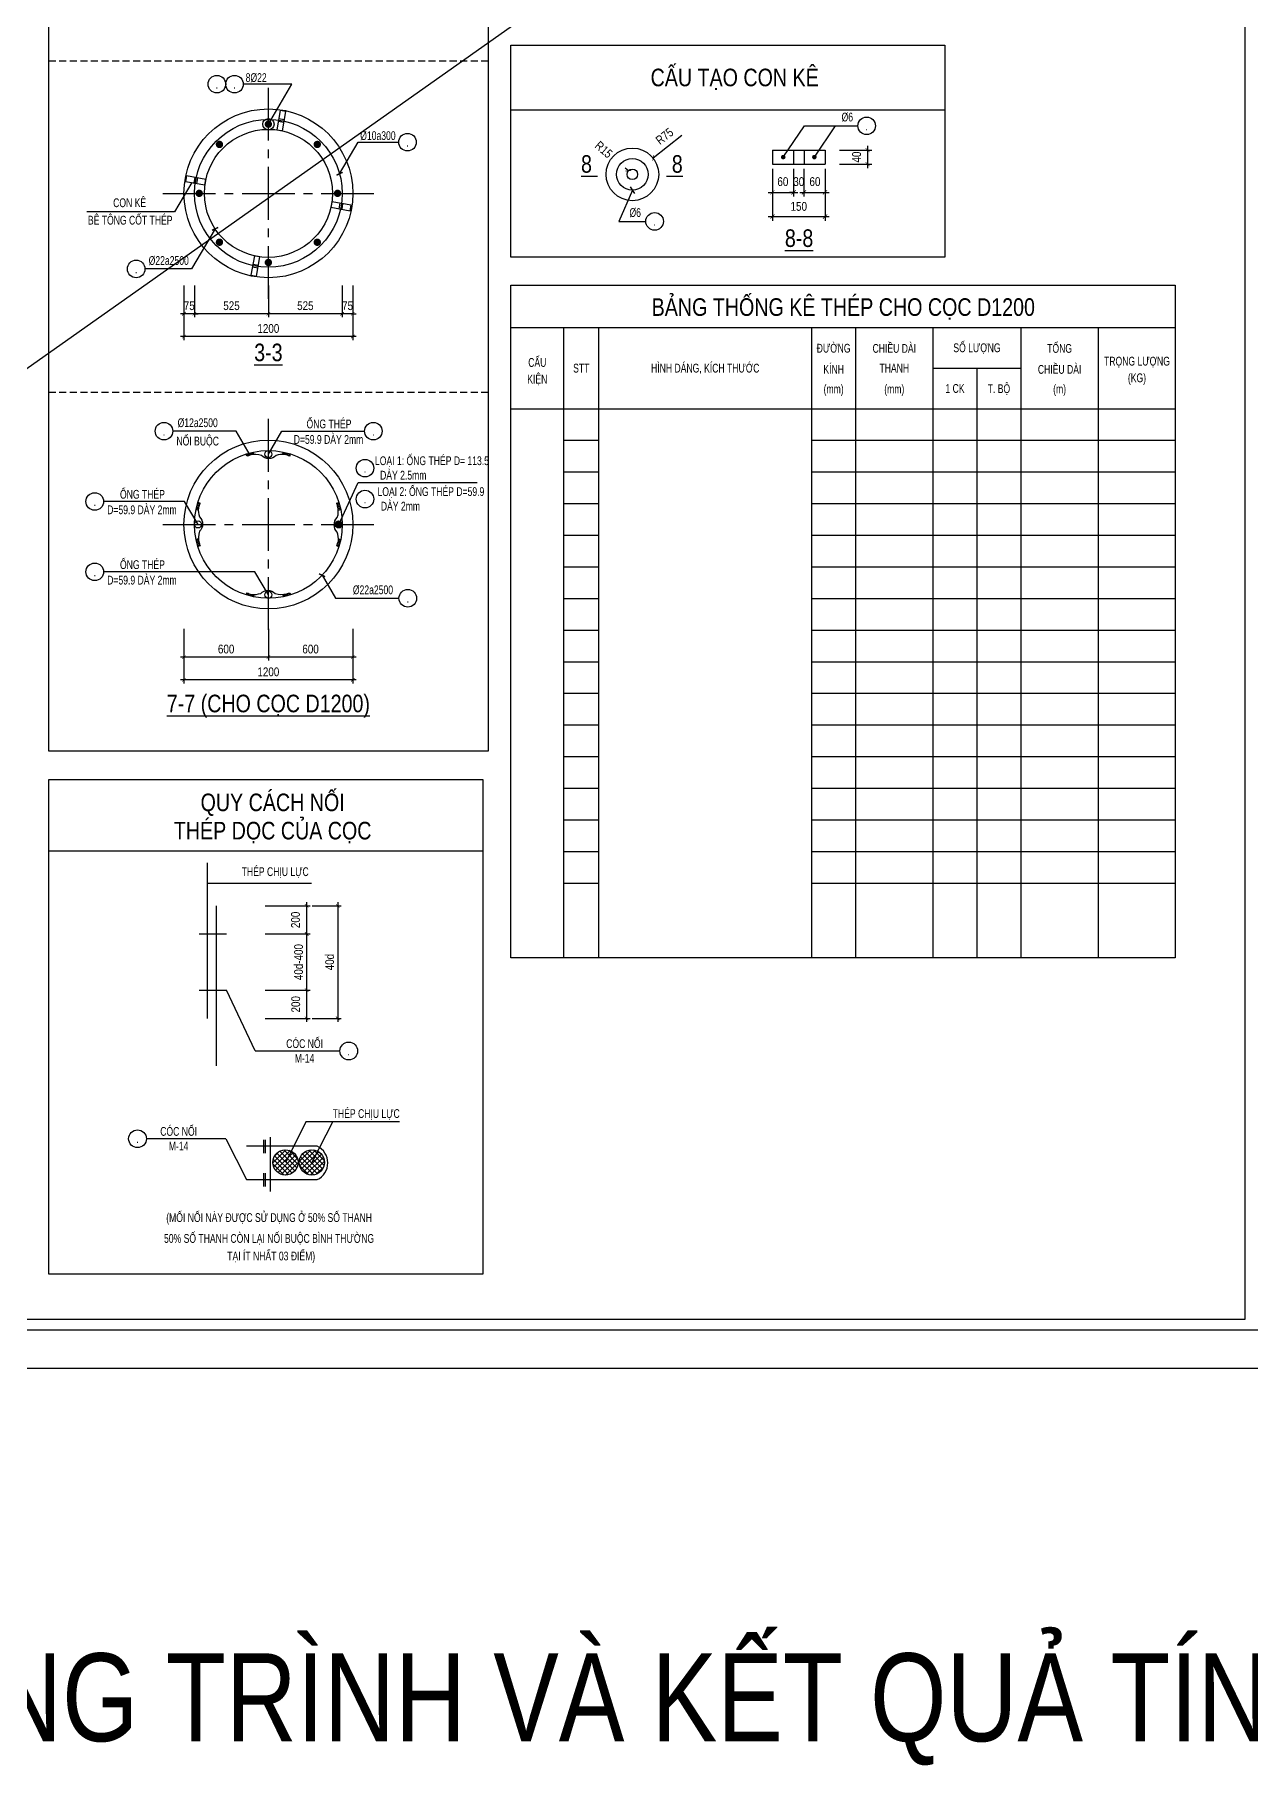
# Model space of a CAD drawing. Extents: x 171424 to 249266, y 74893 to 149166.
# Drawn here: x 226570 to 235211, y 100070 to 112374 of the extents above; entities that cross this region are included whole.
import ezdxf
from ezdxf.enums import TextEntityAlignment as Align

# ---------------------------------------------------------------- set-up
doc = ezdxf.new("R2010")
doc.units = 0
doc.header["$LTSCALE"] = 500
doc.header["$MEASUREMENT"] = 0
doc.header["$PDMODE"] = 3
doc.linetypes.add('CENTER2', pattern=[1.125, 0.75, -0.125, 0.125, -0.125])
doc.linetypes.add('HIDDEN', pattern=[0.375, 0.25, -0.125])
doc.layers.get('0').update_dxf_attribs({"linetype": 'CONTINUOUS'})
doc.layers.get('DEFPOINTS').update_dxf_attribs({"linetype": 'CONTINUOUS'})
for name, color, linetype in [('01.CDC.AXIS', 160, 'CENTER2'), ('02.CDC.DIM', 1, 'CONTINUOUS'), ('03.CDC.BORDER', 3, 'CONTINUOUS'), ('04.CDC.HIDDEN', 8, 'HIDDEN'), ('05.CDC.STEEL', 4, 'CONTINUOUS'), ('06.CDC.TEXT', 2, 'CONTINUOUS'), ('10.CDC.HATCH', 9, 'CONTINUOUS'), ('11.CDC.NOTE', 8, 'CONTINUOUS'), ('CDC-KHUNGTEN', 7, 'CONTINUOUS'), ('CDC.10.HATCH', 9, 'CONTINUOUS')]:
    doc.layers.add(name, color=color, linetype=linetype)
doc.layers.add('KCS_Plotter', color=11, linetype='CONTINUOUS', plot=False)
doc.styles.add('ARIAL', font='arial.ttf', dxfattribs={"width": 0.8})
doc.dimstyles.new('DIM25', dxfattribs={"dimscale": 25, "dimtxt": 2.5, "dimasz": 1, "dimexe": 1, "dimexo": 0, "dimgap": 1, "dimtad": 1, "dimdec": 0, "dimdsep": 46, "dimtxsty": 'ARIAL', "dimblk": 'ARCHTICK', "dimcen": 1, "dimdle": 1, "dimclrd": 1, "dimclre": 1, "dimclrt": 2, "dimadec": 0, "dimazin": 0, "dimtfac": 1, "dimtdec": 0, "dimtix": 1, "dimtmove": 2, "dimatfit": 3, "dimldrblk": 'ARCHTICK', "dimfxl": 1, "dimtolj": 1, "dimtzin": 0, "dimarcsym": 0})
doc.dimstyles.new('DIM25-10', dxfattribs={"dimtxt": 63, "dimasz": 30, "dimexe": 30, "dimexo": 0, "dimgap": 40, "dimtad": 1, "dimdec": 0, "dimlfac": 0.4, "dimzin": 0, "dimdsep": 46, "dimtxsty": 'ARIAL', "dimblk": 'ARCHTICK', "dimblk1": 'ARCHTICK', "dimblk2": 'D', "dimcen": 0, "dimdle": 30, "dimclrd": 1, "dimclre": 1, "dimclrt": 2, "dimadec": 0, "dimazin": 0, "dimtfac": 1, "dimtdec": 0, "dimtix": 1, "dimtofl": 0, "dimtmove": 2, "dimatfit": 3, "dimldrblk": 'ARCHTICK', "dimfxl": 1, "dimtolj": 1, "dimtzin": 0, "dimarcsym": 0})

# ---------------------------------------------------------------- blocks, each defined once
blk = doc.blocks.new('_ArchTick')
at = {"color": 0, "linetype": 'ByBlock', "const_width": 0.15}
blk.add_lwpolyline([(-0.5, -0.5), (0.5, 0.5)], dxfattribs=at)
blk = doc.blocks.new('*D193')
at = {"layer": '02.CDC.DIM', "color": 1, "lineweight": -2, "transparency": 16777216}
for p, q in [((227631, 110591), (227631, 110203)), ((228831, 110591), (228831, 110203)), ((228856, 110228), (227606, 110228))]:
    blk.add_line(p, q, dxfattribs=at)
at = {"layer": 'DEFPOINTS', "color": 0, "transparency": 16777216}
for p in [(227631, 110591), (228831, 110591), (227631, 110228)]:
    blk.add_point(p, dxfattribs=at)
at = {"layer": '02.CDC.DIM', "color": 1, "lineweight": -2, "transparency": 16777216, "xscale": 25, "yscale": 25, "zscale": 25, "rotation": 180}
blk.add_blockref('_ArchTick', (227631, 110228), dxfattribs=at)
at = {"layer": '02.CDC.DIM', "color": 1, "lineweight": -2, "transparency": 16777216, "xscale": 25, "yscale": 25, "zscale": 25}
blk.add_blockref('_ArchTick', (228831, 110228), dxfattribs=at)
at = {"layer": '02.CDC.DIM', "color": 2, "transparency": 16777216, "insert": (228231, 110285), "char_height": 62.5, "attachment_point": 5, "style": 'ARIAL'}
blk.add_mtext('\\A1;1200', dxfattribs=at)
blk = doc.blocks.new('*D194')
at = {"layer": '02.CDC.DIM', "color": 1, "lineweight": -2, "transparency": 16777216}
for p, q in [((228231, 110591), (228231, 110365)), ((228756, 110591), (228756, 110365)), ((228781, 110390), (228206, 110390))]:
    blk.add_line(p, q, dxfattribs=at)
at = {"layer": 'DEFPOINTS', "color": 0, "transparency": 16777216}
for p in [(228231, 110591), (228756, 110591), (228231, 110390)]:
    blk.add_point(p, dxfattribs=at)
at = {"layer": '02.CDC.DIM', "color": 1, "lineweight": -2, "transparency": 16777216, "xscale": 25, "yscale": 25, "zscale": 25, "rotation": 180}
blk.add_blockref('_ArchTick', (228231, 110390), dxfattribs=at)
at = {"layer": '02.CDC.DIM', "color": 1, "lineweight": -2, "transparency": 16777216, "xscale": 25, "yscale": 25, "zscale": 25}
blk.add_blockref('_ArchTick', (228756, 110390), dxfattribs=at)
at = {"layer": '02.CDC.DIM', "color": 2, "transparency": 16777216, "insert": (228494, 110447), "char_height": 62.5, "attachment_point": 5, "style": 'ARIAL'}
blk.add_mtext('\\A1;525', dxfattribs=at)
blk = doc.blocks.new('*D195')
at = {"layer": '02.CDC.DIM', "color": 1, "lineweight": -2, "transparency": 16777216}
for p, q in [((227631, 110591), (227631, 110365)), ((227706, 110591), (227706, 110365)), ((227631, 110390), (227606, 110390)), ((227706, 110390), (227631, 110390)), ((227706, 110390), (227731, 110390))]:
    blk.add_line(p, q, dxfattribs=at)
at = {"layer": 'DEFPOINTS', "color": 0, "transparency": 16777216}
for p in [(227631, 110591), (227706, 110591), (227631, 110390)]:
    blk.add_point(p, dxfattribs=at)
at = {"layer": '02.CDC.DIM', "color": 1, "lineweight": -2, "transparency": 16777216, "xscale": 25, "yscale": 25, "zscale": 25}
blk.add_blockref('_ArchTick', (227631, 110390), dxfattribs=at)
at = {"layer": '02.CDC.DIM', "color": 1, "lineweight": -2, "transparency": 16777216, "xscale": 25, "yscale": 25, "zscale": 25, "rotation": 180}
blk.add_blockref('_ArchTick', (227706, 110390), dxfattribs=at)
at = {"layer": '02.CDC.DIM', "color": 2, "transparency": 16777216, "insert": (227669, 110447), "char_height": 62.5, "attachment_point": 5, "style": 'ARIAL'}
blk.add_mtext('\\A1;75', dxfattribs=at)
blk = doc.blocks.new('*D196')
at = {"layer": '02.CDC.DIM', "color": 1, "lineweight": -2, "transparency": 16777216}
for p, q in [((227706, 110591), (227706, 110365)), ((228231, 110575), (228231, 110365)), ((228256, 110390), (227681, 110390))]:
    blk.add_line(p, q, dxfattribs=at)
at = {"layer": 'DEFPOINTS', "color": 0, "transparency": 16777216}
for p in [(227706, 110591), (228231, 110575), (227706, 110390)]:
    blk.add_point(p, dxfattribs=at)
at = {"layer": '02.CDC.DIM', "color": 1, "lineweight": -2, "transparency": 16777216, "xscale": 25, "yscale": 25, "zscale": 25, "rotation": 180}
blk.add_blockref('_ArchTick', (227706, 110390), dxfattribs=at)
at = {"layer": '02.CDC.DIM', "color": 1, "lineweight": -2, "transparency": 16777216, "xscale": 25, "yscale": 25, "zscale": 25}
blk.add_blockref('_ArchTick', (228231, 110390), dxfattribs=at)
at = {"layer": '02.CDC.DIM', "color": 2, "transparency": 16777216, "insert": (227969, 110447), "char_height": 62.5, "attachment_point": 5, "style": 'ARIAL'}
blk.add_mtext('\\A1;525', dxfattribs=at)
blk = doc.blocks.new('*D197')
at = {"layer": '02.CDC.DIM', "color": 1, "lineweight": -2, "transparency": 16777216}
for p, q in [((228756, 110591), (228756, 110365)), ((228831, 110591), (228831, 110365)), ((228756, 110390), (228731, 110390)), ((228831, 110390), (228756, 110390)), ((228831, 110390), (228856, 110390))]:
    blk.add_line(p, q, dxfattribs=at)
at = {"layer": 'DEFPOINTS', "color": 0, "transparency": 16777216}
for p in [(228756, 110591), (228831, 110591), (228756, 110390)]:
    blk.add_point(p, dxfattribs=at)
at = {"layer": '02.CDC.DIM', "color": 1, "lineweight": -2, "transparency": 16777216, "xscale": 25, "yscale": 25, "zscale": 25}
blk.add_blockref('_ArchTick', (228756, 110390), dxfattribs=at)
at = {"layer": '02.CDC.DIM', "color": 1, "lineweight": -2, "transparency": 16777216, "xscale": 25, "yscale": 25, "zscale": 25, "rotation": 180}
blk.add_blockref('_ArchTick', (228831, 110390), dxfattribs=at)
at = {"layer": '02.CDC.DIM', "color": 2, "transparency": 16777216, "insert": (228794, 110447), "char_height": 62.5, "attachment_point": 5, "style": 'ARIAL'}
blk.add_mtext('\\A1;75', dxfattribs=at)
blk = doc.blocks.new('*D198')
at = {"layer": '02.CDC.DIM', "color": 1, "lineweight": -2, "transparency": 16777216}
for p, q in [((227631, 108150), (227631, 107762)), ((228831, 108150), (228831, 107762)), ((228856, 107787), (227606, 107787))]:
    blk.add_line(p, q, dxfattribs=at)
at = {"layer": 'DEFPOINTS', "color": 0, "transparency": 16777216}
for p in [(227631, 108150), (228831, 108150), (227631, 107787)]:
    blk.add_point(p, dxfattribs=at)
at = {"layer": '02.CDC.DIM', "color": 1, "lineweight": -2, "transparency": 16777216, "xscale": 25, "yscale": 25, "zscale": 25, "rotation": 180}
blk.add_blockref('_ArchTick', (227631, 107787), dxfattribs=at)
at = {"layer": '02.CDC.DIM', "color": 1, "lineweight": -2, "transparency": 16777216, "xscale": 25, "yscale": 25, "zscale": 25}
blk.add_blockref('_ArchTick', (228831, 107787), dxfattribs=at)
at = {"layer": '02.CDC.DIM', "color": 2, "transparency": 16777216, "insert": (228231, 107844), "char_height": 62.5, "attachment_point": 5, "style": 'ARIAL'}
blk.add_mtext('\\A1;1200', dxfattribs=at)
blk = doc.blocks.new('*D199')
at = {"layer": '02.CDC.DIM', "color": 1, "lineweight": -2, "transparency": 16777216}
for p, q in [((228231, 108150), (228231, 107924)), ((228831, 108150), (228831, 107924)), ((228856, 107949), (228206, 107949))]:
    blk.add_line(p, q, dxfattribs=at)
at = {"layer": 'DEFPOINTS', "color": 0, "transparency": 16777216}
for p in [(228231, 108150), (228831, 108150), (228231, 107949)]:
    blk.add_point(p, dxfattribs=at)
at = {"layer": '02.CDC.DIM', "color": 1, "lineweight": -2, "transparency": 16777216, "xscale": 25, "yscale": 25, "zscale": 25, "rotation": 180}
blk.add_blockref('_ArchTick', (228231, 107949), dxfattribs=at)
at = {"layer": '02.CDC.DIM', "color": 1, "lineweight": -2, "transparency": 16777216, "xscale": 25, "yscale": 25, "zscale": 25}
blk.add_blockref('_ArchTick', (228831, 107949), dxfattribs=at)
at = {"layer": '02.CDC.DIM', "color": 2, "transparency": 16777216, "insert": (228531, 108006), "char_height": 62.5, "attachment_point": 5, "style": 'ARIAL'}
blk.add_mtext('\\A1;600', dxfattribs=at)
blk = doc.blocks.new('*D200')
at = {"layer": '02.CDC.DIM', "color": 1, "lineweight": -2, "transparency": 16777216}
for p, q in [((227631, 108150), (227631, 107924)), ((228231, 108134), (228231, 107924)), ((228256, 107949), (227606, 107949))]:
    blk.add_line(p, q, dxfattribs=at)
at = {"layer": 'DEFPOINTS', "color": 0, "transparency": 16777216}
for p in [(227631, 108150), (228231, 108134), (227631, 107949)]:
    blk.add_point(p, dxfattribs=at)
at = {"layer": '02.CDC.DIM', "color": 1, "lineweight": -2, "transparency": 16777216, "xscale": 25, "yscale": 25, "zscale": 25, "rotation": 180}
blk.add_blockref('_ArchTick', (227631, 107949), dxfattribs=at)
at = {"layer": '02.CDC.DIM', "color": 1, "lineweight": -2, "transparency": 16777216, "xscale": 25, "yscale": 25, "zscale": 25}
blk.add_blockref('_ArchTick', (228231, 107949), dxfattribs=at)
at = {"layer": '02.CDC.DIM', "color": 2, "transparency": 16777216, "insert": (227931, 108006), "char_height": 62.5, "attachment_point": 5, "style": 'ARIAL'}
blk.add_mtext('\\A1;600', dxfattribs=at)
blk = doc.blocks.new('*D725')
at = {"layer": '02.CDC.DIM', "color": 1, "lineweight": -2, "transparency": 16777216}
for p, q in [((228503, 106206), (228503, 105956)), ((228209, 106181), (228528, 106181)), ((228209, 105981), (228528, 105981))]:
    blk.add_line(p, q, dxfattribs=at)
at = {"layer": 'DEFPOINTS', "color": 0, "transparency": 16777216}
for p in [(228209, 106181), (228209, 105981), (228503, 105981)]:
    blk.add_point(p, dxfattribs=at)
at = {"layer": '02.CDC.DIM', "color": 1, "lineweight": -2, "transparency": 16777216, "xscale": 25, "yscale": 25, "zscale": 25}
for p, rotation in [((228503, 106181), 90), ((228503, 105981), 270)]:
    blk.add_blockref('_ArchTick', p, dxfattribs=dict(at, rotation=rotation))
at = {"layer": '02.CDC.DIM', "color": 2, "transparency": 16777216, "insert": (228424, 106081), "char_height": 62.5, "attachment_point": 5, "rotation": 90, "style": 'ARIAL'}
blk.add_mtext('\\A1;200', dxfattribs=at)
blk = doc.blocks.new('*D726')
at = {"layer": '02.CDC.DIM', "color": 1, "lineweight": -2, "transparency": 16777216}
for p, q in [((228209, 105581), (228528, 105581)), ((228503, 105606), (228503, 105356)), ((228209, 105381), (228528, 105381))]:
    blk.add_line(p, q, dxfattribs=at)
at = {"layer": 'DEFPOINTS', "color": 0, "transparency": 16777216}
for p in [(228209, 105581), (228209, 105381), (228503, 105381)]:
    blk.add_point(p, dxfattribs=at)
at = {"layer": '02.CDC.DIM', "color": 1, "lineweight": -2, "transparency": 16777216, "xscale": 25, "yscale": 25, "zscale": 25}
for p, rotation in [((228503, 105581), 90), ((228503, 105381), 270)]:
    blk.add_blockref('_ArchTick', p, dxfattribs=dict(at, rotation=rotation))
at = {"layer": '02.CDC.DIM', "color": 2, "transparency": 16777216, "insert": (228426, 105481), "char_height": 62.5, "attachment_point": 5, "rotation": 90, "style": 'ARIAL'}
blk.add_mtext('\\A1;200', dxfattribs=at)
blk = doc.blocks.new('*D727')
at = {"layer": '02.CDC.DIM', "color": 1, "lineweight": -2, "transparency": 16777216}
for p, q in [((228209, 105981), (228528, 105981)), ((228503, 106006), (228503, 105556)), ((228209, 105581), (228528, 105581))]:
    blk.add_line(p, q, dxfattribs=at)
at = {"layer": 'DEFPOINTS', "color": 0, "transparency": 16777216}
for p in [(228209, 105981), (228209, 105581), (228503, 105581)]:
    blk.add_point(p, dxfattribs=at)
at = {"layer": '02.CDC.DIM', "color": 1, "lineweight": -2, "transparency": 16777216, "xscale": 25, "yscale": 25, "zscale": 25}
for p, rotation in [((228503, 105981), 90), ((228503, 105581), 270)]:
    blk.add_blockref('_ArchTick', p, dxfattribs=dict(at, rotation=rotation))
at = {"layer": '02.CDC.DIM', "color": 2, "transparency": 16777216, "insert": (228446, 105781), "char_height": 62.5, "attachment_point": 5, "rotation": 90, "style": 'ARIAL'}
blk.add_mtext('\\A1;40d-400', dxfattribs=at)
blk = doc.blocks.new('*D728')
at = {"layer": '02.CDC.DIM', "color": 1, "lineweight": -2, "transparency": 16777216}
for p, q in [((228724, 106206), (228724, 105356)), ((228543, 106181), (228749, 106181)), ((228543, 105381), (228749, 105381))]:
    blk.add_line(p, q, dxfattribs=at)
at = {"layer": 'DEFPOINTS', "color": 0, "transparency": 16777216}
for p in [(228543, 106181), (228543, 105381), (228724, 105381)]:
    blk.add_point(p, dxfattribs=at)
at = {"layer": '02.CDC.DIM', "color": 1, "lineweight": -2, "transparency": 16777216, "xscale": 25, "yscale": 25, "zscale": 25}
for p, rotation in [((228724, 106181), 90), ((228724, 105381), 270)]:
    blk.add_blockref('_ArchTick', p, dxfattribs=dict(at, rotation=rotation))
at = {"layer": '02.CDC.DIM', "color": 2, "transparency": 16777216, "insert": (228667, 105781), "char_height": 62.5, "attachment_point": 5, "rotation": 90, "style": 'ARIAL'}
blk.add_mtext('\\A1;40d', dxfattribs=at)
blk = doc.blocks.new('*D729')
at = {"layer": '02.CDC.DIM', "color": 1, "lineweight": -2, "transparency": 16777216}
blk.add_line((231171, 111657), (230966, 111497), dxfattribs=at)
at = {"layer": 'DEFPOINTS', "color": 0, "transparency": 16777216}
for p in [(230966, 111497), (230818, 111381)]:
    blk.add_point(p, dxfattribs=at)
at = {"layer": '02.CDC.DIM', "color": 1, "lineweight": -2, "transparency": 16777216, "xscale": 30, "yscale": 30, "zscale": 30, "rotation": 218.0837474083493}
blk.add_blockref('_ArchTick', (230966, 111497), dxfattribs=at)
at = {"layer": '02.CDC.DIM', "color": 2, "transparency": 16777216, "insert": (231047, 111652), "char_height": 63, "attachment_point": 5, "rotation": 38.0837, "style": 'ARIAL'}
blk.add_mtext('\\A1;R75', dxfattribs=at)
blk = doc.blocks.new('D')
at = {"layer": '02.CDC.DIM'}
for p, q in [((-50, -50), (50, 50)), ((-86.75, 0), (86.75, 0))]:
    blk.add_line(p, q, dxfattribs=at)
blk = doc.blocks.new('*D730')
at = {"layer": '02.CDC.DIM', "color": 1, "lineweight": -2, "transparency": 16777216}
for p, q in [((231814, 111421), (231814, 111223)), ((231964, 111421), (231964, 111223)), ((231784, 111253), (231994, 111253))]:
    blk.add_line(p, q, dxfattribs=at)
at = {"layer": 'DEFPOINTS', "color": 0, "transparency": 16777216}
for p in [(231814, 111421), (231964, 111421), (231964, 111253)]:
    blk.add_point(p, dxfattribs=at)
at = {"layer": '02.CDC.DIM', "color": 1, "lineweight": -2, "transparency": 16777216, "xscale": 30, "yscale": 30, "zscale": 30, "rotation": 180}
blk.add_blockref('_ArchTick', (231814, 111253), dxfattribs=at)
at = {"layer": '02.CDC.DIM', "color": 1, "lineweight": -2, "transparency": 16777216, "xscale": 30, "yscale": 30, "zscale": 30}
blk.add_blockref('_ArchTick', (231964, 111253), dxfattribs=at)
at = {"layer": '02.CDC.DIM', "color": 2, "transparency": 16777216, "insert": (231888, 111329), "char_height": 63, "attachment_point": 5, "style": 'ARIAL'}
blk.add_mtext('\\A1;60', dxfattribs=at)
blk = doc.blocks.new('*D731')
at = {"layer": '02.CDC.DIM', "color": 1, "lineweight": -2, "transparency": 16777216}
for p, q in [((231964, 111421), (231964, 111223)), ((232038, 111421), (232038, 111223)), ((231964, 111253), (231934, 111253)), ((232038, 111253), (232068, 111253))]:
    blk.add_line(p, q, dxfattribs=at)
at = {"layer": 'DEFPOINTS', "color": 0, "transparency": 16777216}
for p in [(231964, 111421), (232038, 111421), (232038, 111253)]:
    blk.add_point(p, dxfattribs=at)
at = {"layer": '02.CDC.DIM', "color": 1, "lineweight": -2, "transparency": 16777216, "xscale": 30, "yscale": 30, "zscale": 30}
blk.add_blockref('_ArchTick', (231964, 111253), dxfattribs=at)
at = {"layer": '02.CDC.DIM', "color": 1, "lineweight": -2, "transparency": 16777216, "xscale": 30, "yscale": 30, "zscale": 30, "rotation": 180}
blk.add_blockref('_ArchTick', (232038, 111253), dxfattribs=at)
at = {"layer": '02.CDC.DIM', "color": 2, "transparency": 16777216, "insert": (232001, 111329), "char_height": 63, "attachment_point": 5, "style": 'ARIAL'}
blk.add_mtext('\\A1;30', dxfattribs=at)
blk = doc.blocks.new('*D732')
at = {"layer": '02.CDC.DIM', "color": 1, "lineweight": -2, "transparency": 16777216}
for p, q in [((232038, 111421), (232038, 111223)), ((232188, 111421), (232188, 111223)), ((232008, 111253), (232218, 111253))]:
    blk.add_line(p, q, dxfattribs=at)
at = {"layer": 'DEFPOINTS', "color": 0, "transparency": 16777216}
for p in [(232038, 111421), (232188, 111421), (232188, 111253)]:
    blk.add_point(p, dxfattribs=at)
at = {"layer": '02.CDC.DIM', "color": 1, "lineweight": -2, "transparency": 16777216, "xscale": 30, "yscale": 30, "zscale": 30, "rotation": 180}
blk.add_blockref('_ArchTick', (232038, 111253), dxfattribs=at)
at = {"layer": '02.CDC.DIM', "color": 1, "lineweight": -2, "transparency": 16777216, "xscale": 30, "yscale": 30, "zscale": 30}
blk.add_blockref('_ArchTick', (232188, 111253), dxfattribs=at)
at = {"layer": '02.CDC.DIM', "color": 2, "transparency": 16777216, "insert": (232116, 111329), "char_height": 63, "attachment_point": 5, "style": 'ARIAL'}
blk.add_mtext('\\A1;60', dxfattribs=at)
blk = doc.blocks.new('*D733')
at = {"layer": '02.CDC.DIM', "color": 1, "lineweight": -2, "transparency": 16777216}
for p, q in [((231814, 111421), (231814, 111051)), ((232188, 111421), (232188, 111051)), ((231784, 111081), (232218, 111081))]:
    blk.add_line(p, q, dxfattribs=at)
at = {"layer": 'DEFPOINTS', "color": 0, "transparency": 16777216}
for p in [(231814, 111421), (232188, 111421), (232188, 111081)]:
    blk.add_point(p, dxfattribs=at)
at = {"layer": '02.CDC.DIM', "color": 1, "lineweight": -2, "transparency": 16777216, "xscale": 30, "yscale": 30, "zscale": 30, "rotation": 180}
blk.add_blockref('_ArchTick', (231814, 111081), dxfattribs=at)
at = {"layer": '02.CDC.DIM', "color": 1, "lineweight": -2, "transparency": 16777216, "xscale": 30, "yscale": 30, "zscale": 30}
blk.add_blockref('_ArchTick', (232188, 111081), dxfattribs=at)
at = {"layer": '02.CDC.DIM', "color": 2, "transparency": 16777216, "insert": (232001, 111153), "char_height": 63, "attachment_point": 5, "style": 'ARIAL'}
blk.add_mtext('\\A1;150', dxfattribs=at)
blk = doc.blocks.new('*D734')
at = {"layer": '02.CDC.DIM', "color": 1, "lineweight": -2, "transparency": 16777216}
for p, q in [((232290, 111554), (232520, 111554)), ((232490, 111584), (232490, 111424)), ((232290, 111454), (232520, 111454))]:
    blk.add_line(p, q, dxfattribs=at)
at = {"layer": 'DEFPOINTS', "color": 0, "transparency": 16777216}
for p in [(232290, 111554), (232290, 111454), (232490, 111454)]:
    blk.add_point(p, dxfattribs=at)
at = {"layer": '02.CDC.DIM', "color": 1, "lineweight": -2, "transparency": 16777216, "xscale": 30, "yscale": 30, "zscale": 30}
for p, rotation in [((232490, 111554), 90), ((232490, 111454), 270)]:
    blk.add_blockref('_ArchTick', p, dxfattribs=dict(at, rotation=rotation))
at = {"layer": '02.CDC.DIM', "color": 2, "transparency": 16777216, "insert": (232412, 111504), "char_height": 63, "attachment_point": 5, "rotation": 90, "style": 'ARIAL'}
blk.add_mtext('\\A1;40', dxfattribs=at)
blk = doc.blocks.new('*D735')
at = {"layer": '02.CDC.DIM', "color": 1, "lineweight": -2, "transparency": 16777216}
blk.add_line((230790, 111406), (230767, 111425), dxfattribs=at)
at = {"layer": 'DEFPOINTS', "color": 0, "transparency": 16777216}
for p in [(230790, 111406), (230818, 111381)]:
    blk.add_point(p, dxfattribs=at)
at = {"layer": '02.CDC.DIM', "color": 1, "lineweight": -2, "transparency": 16777216, "xscale": 30, "yscale": 30, "zscale": 30, "rotation": 319.1011653613459}
blk.add_blockref('_ArchTick', (230790, 111406), dxfattribs=at)
at = {"layer": '02.CDC.DIM', "color": 2, "transparency": 16777216, "insert": (230615, 111557), "char_height": 63, "attachment_point": 5, "rotation": 319.1012, "style": 'ARIAL'}
blk.add_mtext('\\A1;R15', dxfattribs=at)
blk = doc.blocks.new('KHUNG A1')
at = {"layer": 'CDC-KHUNGTEN'}
blk.add_lwpolyline([(10366.22, 712.17), (10366.22, 1278.17), (9655.22, 1278.17), (9655.22, 712.17)], close=True, dxfattribs=at)
at = {"layer": 'CDC.10.HATCH', "color": 8}
blk.add_lwpolyline([(9652.22, 709.17), (10447.22, 709.17), (10447.22, 1281.17), (9652.22, 1281.17)], close=True, dxfattribs=at)
at = {"layer": 'DEFPOINTS', "color": 1}
blk.add_lwpolyline([(9617.22, 698.17), (9617.22, 1292.17), (10458.22, 1292.17), (10458.22, 698.17), (9617.22, 698.17)], close=True, dxfattribs=at)

msp = doc.modelspace()

# ---------------------------------------------------------------- hatches: boundary and pattern name
at = {"layer": '10.CDC.HATCH'}
h = msp.add_hatch(dxfattribs=at)
h.set_pattern_fill('ANSI31', color=256, scale=20, style=0)
h.set_pattern_definition([(45, (110629.0656, -9243.7127), (-1.767766953, 1.767766953), [])])
h.paths.add_polyline_path([(228743.85, 108913.62, 0.57949687), (228706.22, 108892.05), (228731.22, 108892.05)])
h.paths.add_polyline_path([(228756.22, 108892.05), (228756.22, 108892.05), (228706.22, 108892.05, 0.99999776)])
h.paths.add_polyline_path([(228743.85, 108913.62), (228731.22, 108892.05), (228756.22, 108892.05, 0.26622599)])
h = msp.add_hatch(dxfattribs=at)
h.set_pattern_fill('ANSI37', color=256, scale=200, style=0)
h.set_pattern_definition([(45, (207081.464, 89076.28), (-17.67767, 17.67767), []), (135, (207081.464, 89076.28), (-17.67767, -17.67767), [])])
h.paths.add_polyline_path([(228629.93, 104357.01, 1), (228450.27, 104357.01, 1)])
h.paths.add_polyline_path([(228442.12, 104357.01, 1), (228262.46, 104357.01, 1)])

# ---------------------------------------------------------------- linework, layer by layer
at = {"layer": '01.CDC.AXIS'}
for p, q in [((228231.22, 110496.05), (228231.22, 111996.05)), ((227481.22, 111246.05), (228981.22, 111246.05)), ((228231.22, 108142.05), (228231.22, 109642.05)), ((227481.22, 108892.05), (228981.22, 108892.05))]:
    msp.add_line(p, q, dxfattribs=at)
at = {"layer": '03.CDC.BORDER'}
for p, q in [((229792.7, 117355.41), (229792.7, 107279.41)), ((228341.03, 111749.69), (228301.63, 111756.64)), ((228344.5, 111769.39), (228305.11, 111776.33)), ((229955.04, 111839.7), (233040.34, 111839.7)), ((231813.81, 111553.54), (232188.18, 111553.54)), ((231813.81, 111553.54), (231813.81, 111453.54)), ((231963.54, 111553.54), (231963.54, 111453.54)), ((232038.45, 111553.54), (232038.45, 111453.54)), ((232188.18, 111553.54), (232188.18, 111453.54)), ((227707.88, 111359.33), (227700.93, 111319.94)), ((227727.57, 111355.86), (227720.63, 111316.47)), ((231813.81, 111453.54), (232188.18, 111453.54)), ((228734.86, 111136.24), (228741.8, 111175.63)), ((228754.55, 111132.76), (228761.5, 111172.16)), ((228121.4, 110742.41), (228160.8, 110735.46)), ((228117.93, 110722.71), (228157.32, 110715.76)), ((226669.73, 106571.75), (229755.04, 106571.75))]:
    msp.add_line(p, q, dxfattribs=at)
msp.add_lwpolyline([(229792.7, 107279.41), (226669.73, 107279.41), (226669.73, 117355.41), (229792.7, 117355.41)], dxfattribs=at)
for points in [[(229955.04, 112299.7), (233040.34, 112299.7), (233040.34, 110792.68), (229955.04, 110792.68)], [(228291.22, 111697.55), (228330.61, 111690.6), (228354.92, 111828.48), (228315.53, 111835.42)], [(227779.71, 111306.05), (227786.66, 111345.44), (227648.79, 111369.75), (227641.84, 111330.36)], [(228682.72, 111186.05), (228675.77, 111146.66), (228813.64, 111122.35), (228820.59, 111161.74)], [(228171.22, 110794.55), (228131.82, 110801.49), (228107.51, 110663.62), (228146.9, 110656.67)], [(229955.04, 110592.68), (234677.1, 110592.68), (234677.1, 105810.93), (229955.04, 105810.93)], [(226669.73, 107079.41), (229755.04, 107079.41), (229755.04, 103562.61), (226669.73, 103562.61)]]:
    msp.add_lwpolyline(points, close=True, dxfattribs=at)
for centre, radius in [((228231.22, 111246.05), 600), ((230818.26, 111381.13), 187.18), ((230818.26, 111381.13), 37.45), ((228231.22, 108892.05), 600)]:
    msp.add_circle(centre, radius, dxfattribs=at)
at = {"layer": '04.CDC.HIDDEN', "ltscale": 0.4}
for p, q in [((226669.73, 112187.41), (229792.7, 112187.41)), ((226669.73, 109833.41), (229792.7, 109833.41))]:
    msp.add_line(p, q, dxfattribs=at)
at = {"layer": '05.CDC.STEEL'}
for p, q in [((227796.08, 106485.89), (227796.08, 105381.08)), ((227860.81, 106181.08), (227860.81, 105044.59)), ((227739.66, 105981.08), (227932.74, 105981.08)), ((227739.66, 105581.08), (227932.74, 105581.08)), ((228195.46, 104517.36), (228195.46, 104422.39)), ((228209.14, 104517.36), (228209.14, 104422.39)), ((228244.79, 104536.35), (228244.79, 104150.18)), ((228195.46, 104279.65), (228195.46, 104184.68)), ((228209.14, 104279.65), (228209.14, 104184.68))]:
    msp.add_line(p, q, dxfattribs=at)
for points, const_width in [([(228244.34, 111737.64, 1), (228218.09, 111737.64, 1)], 26.25), ([(227892.89, 111602.94, 1), (227874.33, 111584.38, 1)], 26.25), ([(228588.11, 111584.38, 1), (228569.54, 111602.94, 1)], 26.25), ([(231883.84, 111499.67, 1), (231897.7, 111507.67, 1)], 16), ([(232104.81, 111499.67, 1), (232118.67, 111507.67, 1)], 16), ([(227739.62, 111259.17, 1), (227739.62, 111232.92, 1)], 26.25), ([(228722.81, 111232.92, 1), (228722.81, 111259.17, 1)], 26.25), ([(227874.33, 110907.72, 1), (227892.89, 110889.16, 1)], 26.25), ([(228569.54, 110889.16, 1), (228588.11, 110907.72, 1)], 26.25), ([(228218.09, 110754.45, 1), (228244.34, 110754.45, 1)], 26.25)]:
    msp.add_lwpolyline(points, format="xyb", close=True, dxfattribs=dict(at, const_width=const_width))
for points in [[(228383.31, 109377.65, 0.03173164), (228349.69, 109389.27, 0.11520338), (228285.71, 109381.68, -0.4276818), (228182.77, 109381.68, 0.14851926), (228100.06, 109384.42, -0.00507957), (228078.17, 109377.65, 0.02061789)], [(227745.61, 109044.14, 0.03173164), (227733.99, 109010.52, 0.11520338), (227741.59, 108946.54, -0.4276818), (227741.59, 108843.6, 0.14851926), (227738.84, 108760.89, -0.00507957), (227745.61, 108739.01, 0.02061789)], [(228716.82, 108739.96, 0.03173164), (228728.44, 108773.57, 0.11520338), (228720.85, 108837.56, -0.4276818), (228720.85, 108940.5, 0.14851926), (228723.59, 109023.21, -0.00507957), (228716.82, 109045.09, 0.02061789)], [(228079.12, 108406.45, 0.03173164), (228112.74, 108394.83, 0.11520338), (228176.72, 108402.42, -0.4276818), (228279.66, 108402.42, 0.14851926), (228362.37, 108399.67, -0.00507957), (228384.26, 108406.45, 0.02061789)], [(228076.33, 104234.26), (228578.7, 104234.26, 0.63249647), (228578.7, 104471.97), (228076.33, 104471.97)]]:
    msp.add_lwpolyline(points, format="xyb", dxfattribs=at)
for centre, radius in [((228231.22, 111246.05), 525), ((228231.22, 111246.05), 455), ((230818.26, 111381.13), 112.15), ((228231.22, 108892.05), 525), ((228231.22, 109392.05), 25), ((227731.22, 108892.05), 25), ((228731.22, 108892.05), 25), ((228231.22, 108392.05), 25), ((228352.29, 104357.01), 89.83), ((228540.1, 104357.01), 89.83)]:
    msp.add_circle(centre, radius, dxfattribs=at)
at = {"layer": '10.CDC.HATCH'}
for p, q in [((230330.04, 109491.59), (230580.04, 109491.59)), ((230330.04, 109491.59), (230580.04, 109491.59)), ((230330.04, 109491.59), (230580.04, 109491.59)), ((230330.04, 109491.59), (230580.04, 109491.59)), ((232092.54, 109491.59), (234677.1, 109491.59)), ((232092.54, 109491.59), (234677.1, 109491.59)), ((230330.04, 109266.59), (230580.04, 109266.59)), ((232092.54, 109266.59), (234677.1, 109266.59)), ((230330.04, 109041.59), (230580.04, 109041.59)), ((232092.54, 109041.59), (234677.1, 109041.59)), ((230330.04, 108816.59), (230580.04, 108816.59)), ((232092.54, 108816.59), (234677.1, 108816.59)), ((230330.04, 108591.59), (230580.04, 108591.59)), ((232092.54, 108591.59), (234677.1, 108591.59)), ((230330.04, 108366.59), (230580.04, 108366.59)), ((232092.54, 108366.59), (234677.1, 108366.59)), ((230330.04, 108141.59), (230580.04, 108141.59)), ((232092.54, 108141.59), (234677.1, 108141.59)), ((230330.04, 107916.59), (230580.04, 107916.59)), ((230330.04, 107916.59), (230580.04, 107916.59)), ((232092.54, 107916.59), (234677.1, 107916.59)), ((232092.54, 107916.59), (234677.1, 107916.59)), ((230330.04, 107691.59), (230580.04, 107691.59)), ((232092.54, 107691.59), (234677.1, 107691.59)), ((230330.04, 107466.59), (230580.04, 107466.59)), ((230330.04, 107466.59), (230580.04, 107466.59)), ((232092.54, 107466.59), (234677.1, 107466.59)), ((232092.54, 107466.59), (234677.1, 107466.59)), ((230330.04, 107241.59), (230580.04, 107241.59)), ((232092.54, 107241.59), (234677.1, 107241.59)), ((230330.04, 107016.59), (230580.04, 107016.59)), ((232092.54, 107016.59), (234677.1, 107016.59)), ((230330.04, 106791.59), (230580.04, 106791.59)), ((232092.54, 106791.59), (234677.1, 106791.59)), ((230330.04, 106566.59), (230580.04, 106566.59)), ((232092.54, 106566.59), (234677.1, 106566.59)), ((230330.04, 106341.59), (230580.04, 106341.59)), ((230330.04, 106341.59), (230580.04, 106341.59)), ((230330.04, 106341.59), (230580.04, 106341.59)), ((232092.54, 106341.59), (234677.1, 106341.59)), ((232092.54, 106341.59), (234677.1, 106341.59)), ((232092.54, 106341.59), (234677.1, 106341.59)), ((232092.54, 106341.59), (234677.1, 106341.59))]:
    msp.add_line(p, q, dxfattribs=at)
at = {"layer": '11.CDC.NOTE'}
for p, q in [((232111.74, 111503.67), (232262.07, 111725.9)), ((230802.22, 111292.75), (230834.29, 111245.22)), ((229955.04, 110292.68), (234677.1, 110292.68)), ((230330.04, 105810.93), (230330.04, 110292.68)), ((230580.04, 105810.93), (230580.04, 110292.68)), ((232092.54, 110292.68), (232092.54, 105810.93)), ((232405.04, 110292.68), (232405.04, 105810.93)), ((232955.04, 110292.68), (232955.04, 105810.93)), ((233580.04, 110292.68), (233580.04, 105810.93)), ((234130.04, 110292.68), (234130.04, 105810.93)), ((232955.04, 110003.59), (233580.04, 110003.59)), ((233267.54, 110003.59), (233267.54, 105810.93)), ((229955.04, 109714.5), (234677.1, 109714.5)), ((228079.12, 109377.65), (228074.3, 109393.05)), ((228086.84, 109380.75), (228082.47, 109395.54)), ((228095.75, 109383.99), (228091.83, 109398.21)), ((228104.62, 109386.9), (228101.09, 109400.67)), ((228112.74, 109389.27), (228109.53, 109402.75)), ((228121.05, 109389.95), (228117.79, 109404.65)), ((228128.47, 109390.15), (228125.16, 109406.22)), ((228333.96, 109390.15), (228337.27, 109406.22)), ((228341.38, 109389.95), (228344.64, 109404.65)), ((228349.69, 109389.27), (228352.9, 109402.75)), ((228357.81, 109386.9), (228361.34, 109400.67)), ((228366.68, 109383.99), (228370.6, 109398.21)), ((228375.59, 109380.75), (228379.96, 109395.54)), ((228383.31, 109377.65), (228388.13, 109393.05)), ((227736.37, 109018.65), (227722.6, 109022.17)), ((227739.27, 109027.52), (227725.06, 109031.43)), ((227742.52, 109036.42), (227727.73, 109040.79)), ((227745.61, 109044.14), (227730.21, 109048.96)), ((228716.82, 109044.14), (228732.22, 109048.96)), ((228719.91, 109036.42), (228734.7, 109040.79)), ((228723.16, 109027.52), (228737.37, 109031.43)), ((228726.06, 109018.65), (228739.83, 109022.17)), ((227733.12, 108994.79), (227717.04, 108998.11)), ((227733.31, 109002.22), (227718.61, 109005.47)), ((227733.99, 109010.52), (227720.51, 109013.74)), ((228728.44, 109010.52), (228741.92, 109013.74)), ((228729.12, 109002.22), (228743.82, 109005.47)), ((228729.31, 108994.79), (228745.39, 108998.11)), ((227733.12, 108789.31), (227717.04, 108785.99)), ((227733.31, 108781.88), (227718.61, 108778.63)), ((227733.99, 108773.57), (227720.51, 108770.36)), ((228728.44, 108773.57), (228741.92, 108770.36)), ((228729.12, 108781.88), (228743.82, 108778.63)), ((228729.31, 108789.31), (228745.39, 108785.99)), ((227736.37, 108765.45), (227722.6, 108761.93)), ((227739.27, 108756.58), (227725.06, 108752.67)), ((227742.52, 108747.68), (227727.73, 108743.31)), ((227745.61, 108739.96), (227730.21, 108735.14)), ((228716.82, 108739.96), (228732.22, 108735.14)), ((228719.91, 108747.68), (228734.7, 108743.31)), ((228723.16, 108756.58), (228737.37, 108752.67)), ((228726.06, 108765.45), (228739.83, 108761.93)), ((228079.12, 108406.45), (228074.3, 108391.05)), ((228086.84, 108403.35), (228082.47, 108388.56)), ((228095.75, 108400.1), (228091.83, 108385.89)), ((228366.68, 108400.1), (228370.6, 108385.89)), ((228375.59, 108403.35), (228379.96, 108388.56)), ((228383.31, 108406.45), (228388.13, 108391.05)), ((228104.62, 108397.2), (228101.09, 108383.43)), ((228112.74, 108394.83), (228109.53, 108381.35)), ((228121.05, 108394.14), (228117.79, 108379.45)), ((228128.47, 108393.95), (228125.16, 108377.87)), ((228333.96, 108393.95), (228337.27, 108377.87)), ((228341.38, 108394.14), (228344.64, 108379.45)), ((228349.69, 108394.83), (228352.9, 108381.35)), ((228357.81, 108397.2), (228361.34, 108383.43)), ((227796.08, 106342.47), (228537.14, 106342.47)), ((228138.26, 105148.92), (227932.74, 105581.08)), ((228138.26, 105148.92), (228739.69, 105148.92)), ((228500.67, 104647.87), (228352.29, 104357.01)), ((228500.67, 104647.87), (229162.29, 104647.87)), ((228688.48, 104647.87), (228540.1, 104357.01)), ((227927.94, 104525.11), (227364.16, 104525.11)), ((227927.94, 104525.11), (228076.33, 104234.26))]:
    msp.add_line(p, q, dxfattribs=at)
for points in [[(228231.22, 111737.64), (228397.92, 112022.14), (228052.78, 112022.14)], [(231890.77, 111503.67), (232041.1, 111725.9), (232421.3, 111725.9)], [(228737.42, 111385.28), (228868.94, 111609.74), (229157.43, 111609.74)], [(227686.83, 111322.43), (227564.53, 111113.71), (226941.38, 111113.71)], [(230818.26, 111268.99), (230722.8, 111046.61), (230913.87, 111046.61)], [(227852.66, 110993.61), (227685.67, 110708.61), (227353.71, 110708.61)], [(228102.17, 109384.97), (228002.27, 109555.46), (227551.51, 109555.46)], [(228231.22, 109392.05), (228326.97, 109555.46), (228914.96, 109555.46)], [(228731.22, 108892.05), (228870.18, 109189.95), (229715.52, 109189.95)], [(227731.22, 108892.05), (227635.46, 109055.46), (227059.71, 109055.46)], [(228231.22, 108392.05), (228135.46, 108555.46), (227059.71, 108555.46)], [(228612.77, 108531.44), (228708.83, 108367.5), (229159.59, 108367.5)]]:
    msp.add_lwpolyline(points, dxfattribs=at)
at = {"layer": '11.CDC.NOTE', "const_width": 10}
for points in [[(228715.42, 111375.02), (228759.41, 111395.53)], [(227830.67, 110983.35), (227874.66, 111003.87)], [(228590.77, 108541.69), (228634.77, 108521.18)]]:
    msp.add_lwpolyline(points, dxfattribs=at)
at = {"layer": '11.CDC.NOTE'}
for centre, radius in [((227865.28, 112022.14), 62.5), ((227990.28, 112022.14), 62.5), ((228231.22, 111737.64), 40), ((232483.8, 111725.9), 62.5), ((229219.93, 111609.74), 62.5), ((230976.37, 111046.61), 62.5), ((227291.21, 110708.61), 62.5), ((227489.01, 109555.46), 62.5), ((228977.46, 109555.46), 62.5), ((228917.68, 109292.04), 62.5), ((226997.21, 109055.46), 62.5), ((228917.68, 109072.41), 62.5), ((226997.21, 108555.46), 62.5), ((229222.09, 108367.5), 62.5), ((228802.69, 105148.92), 63), ((227301.16, 104525.11), 63)]:
    msp.add_circle(centre, radius, dxfattribs=at)
at = {"layer": 'KCS_Plotter'}
msp.add_line((216448.44, 102892.91), (237473.44, 117742.91), dxfattribs=at)

# ---------------------------------------------------------------- block references
at = {"xscale": 25, "yscale": 25, "zscale": 25}
msp.add_blockref('KHUNG A1', (-23982.15, 85438.58), dxfattribs=at)

# ---------------------------------------------------------------- texts
at = {"layer": '06.CDC.TEXT', "style": 'ARIAL'}
for s, height, width, p in [('8%%C22', 62.5, 0.7, (228144.41, 112068.92)), ('%%C6', 62.5, 0.7, (232346.05, 111788.64)), ('%%C10a300', 62.5, 0.7, (229009.85, 111656.51)), ('%%U8 ', 125, 0.8, (230511.66, 111455.06)), ('%%U 8', 125, 0.8, (231118.01, 111455.06)), ('CON KÊ', 62.5, 0.7, (227245.23, 111187.23)), ('%%C6', 62.5, 0.7, (230838.63, 111109.35)), ('BÊ TÔNG CỐT THÉP', 62.5, 0.7, (227249.16, 111064.32)), ('%%U8-8', 125, 0.8, (232003.32, 110927.51)), ('%%C22a2500', 62.5, 0.7, (227522.99, 110768.64)), ('BẢNG THỐNG KÊ THÉP CHO CỌC D1200', 125, 0.8, (232317.54, 110442.68)), ('%%U3-3', 125, 0.8, (228231.22, 110115.36)), ('ĐƯỜNG', 62.5, 0.7, (232248.79, 110152.76)), ('CHIỀU DÀI', 62.5, 0.7, (232680.04, 110152.76)), ('TỔNG', 62.5, 0.7, (233855.04, 110152.76)), ('CẤU', 62.5, 0.7, (230142.54, 110052.96)), ('STT', 62.5, 0.7, (230455.04, 110003.59)), ('KÍNH', 62.5, 0.7, (232248.79, 110003.59)), ('THANH', 62.5, 0.7, (232680.04, 110003.59)), ('CHIỀU DÀI', 62.5, 0.7, (233855.04, 110003.59)), ('KIỆN', 62.5, 0.7, (230142.54, 109926.78)), ('(mm)', 62.5, 0.7, (232248.79, 109847.63)), ('(mm)', 62.5, 0.7, (232680.04, 109847.63)), ('1 CK', 62.5, 0.7, (233111.29, 109859.04)), ('T. BỘ', 62.5, 0.7, (233423.79, 109859.04)), ('(m)', 62.5, 0.7, (233855.04, 109847.63)), ('(KG)', 62.5, 0.7, (234405.04, 109926.78)), ('%%C12a2500', 62.5, 0.7, (227728.67, 109615.49)), ('ỐNG THÉP', 62.5, 0.7, (228661.93, 109615.49)), ('NỐI BUỘC', 62.5, 0.7, (227728.67, 109487.47)), ('D=59.9 DÀY 2mm', 62.5, 0.7, (228658.5, 109504.06)), ('LOẠI 1: ỐNG THÉP D= 113.5', 62.5, 0.7, (229393.95, 109347.86)), ('DÀY 2.5mm', 62.5, 0.7, (229189.89, 109249.98)), ('ỐNG THÉP', 62.5, 0.7, (227336.13, 109115.49)), ('LOẠI 2: ỐNG THÉP D=59.9', 62.5, 0.7, (229386.32, 109128.24)), ('D=59.9 DÀY 2mm', 62.5, 0.7, (227332.7, 109004.06)), ('DÀY 2mm', 62.5, 0.7, (229169.86, 109030.35)), ('ỐNG THÉP', 62.5, 0.7, (227336.13, 108615.49)), ('D=59.9 DÀY 2mm', 62.5, 0.7, (227332.7, 108504.06)), ('%%C22a2500', 62.5, 0.7, (228974.49, 108427.53)), ('%%U7-7 (CHO CỌC D1200)', 125, 0.8, (228231.22, 107603.92)), ('THÉP CHỊU LỰC', 62.5, 0.7, (228279.78, 106424.99)), ('CÓC NỐI', 62.5, 0.7, (228488.69, 105210.17)), ('M-14', 62.5, 0.7, (228488.69, 105097.19)), ('CÓC NỐI', 62.5, 0.7, (227593.23, 104586.37)), ('M-14', 62.5, 0.7, (227593.23, 104473.39)), ('(MỐI NỐI NÀY ĐƯỢC SỬ DỤNG Ở 50%%% SỐ THANH', 62.5, 0.7, (228236.21, 103964.82)), ('50%%% SỐ THANH CÒN LẠI NỐI BUỘC BÌNH THƯỜNG', 62.5, 0.7, (228236.21, 103818.91)), ('TẠI ÍT NHẤT 03 ĐIỂM)', 62.5, 0.7, (228251.32, 103691.6))]:
    msp.add_text(s, height=height, dxfattribs=dict(at, width=width)).set_placement(p, align=Align.MIDDLE)
at = {"layer": '06.CDC.TEXT', "style": 'ARIAL', "width": 0.8}
for s, height, p in [('CẤU TẠO CON KÊ', 125, (231545.48, 112007.25)), ('QUY CÁCH NỐI', 125, (228261.49, 106854.01)), ('THÉP DỌC CỦA CỌC', 125, (228261.49, 106653.02)), ('LƯU Ý: CHIỀU SÂU "A" PHỤ THUỘC VÀO TỪNG CÔNG TRÌNH VÀ KẾT QUẢ TÍNH TOÁN CỤ THỂ', 625, (225008, 100242))]:
    msp.add_text(s, height=height, dxfattribs=at).set_placement(p, align=Align.CENTER)
at = {"layer": '06.CDC.TEXT', "style": 'ARIAL', "width": 0.7}
for s, p in [('.', (227865.28, 112022.14)), ('.', (227990.28, 112022.14)), ('.', (232483.8, 111725.9)), ('.', (229219.93, 111609.74)), ('.', (230976.37, 111046.61)), ('.', (227291.21, 110708.61)), ('SỐ LƯỢNG', (233267.54, 110148.13)), ('HÌNH DÁNG, KÍCH THƯỚC', (231336.29, 110003.59)), ('TRỌNG LƯỢNG', (234405.04, 110052.96)), ('.', (227489.01, 109555.46)), ('.', (228977.46, 109555.46)), ('.', (228917.68, 109292.04)), ('.', (226997.21, 109055.46)), ('.', (228917.68, 109072.41)), ('.', (226997.21, 108555.46)), ('.', (229222.09, 108367.5)), ('.', (228801.99, 105148.92)), ('.', (227300.46, 104525.11))]:
    msp.add_text(s, height=62.5, dxfattribs=at).set_placement(p, align=Align.MIDDLE_CENTER)
msp.add_text('THÉP CHỊU LỰC', height=62.5, dxfattribs=at).set_placement((228688.48, 104672.87))

# ---------------------------------------------------------------- dimensions: what is measured, and where the dimension line sits
at = {"layer": '02.CDC.DIM'}
dim = msp.add_radius_dim(center=(230818.26, 111381.13), mpoint=(230965.59, 111496.59), dimstyle='DIM25-10', dxfattribs=at)
dim.commit()
dim.dimension.update_dxf_attribs({"geometry": '*D729', "text_midpoint": (231047.42, 111652.23)})
dim = msp.add_radius_dim(center=(230818.26, 111381.13), mpoint=(230789.95, 111405.66), dimstyle='DIM25-10', dxfattribs=at)
dim.commit()
dim.dimension.update_dxf_attribs({"geometry": '*D735', "text_midpoint": (230615.42, 111556.83), "dimtype": 164})
dim = msp.add_linear_dim(base=(232489.69, 111453.54), p1=(232290.47, 111553.54), p2=(232290.47, 111453.54), angle=90, dimstyle='DIM25-10', dxfattribs=at)
dim.commit()
dim.dimension.update_dxf_attribs({"geometry": '*D734', "text_midpoint": (232411.8, 111503.54), "dimtype": 160})
for base, p1, p2, picture, middle in [((231963.54, 111253.47), (231813.81, 111420.73), (231963.54, 111420.73), '*D730', (231888.04, 111328.57)), ((232038.45, 111253.47), (231963.54, 111420.73), (232038.45, 111420.73), '*D731', (232001, 111328.57)), ((232188.18, 111253.47), (232038.45, 111420.73), (232188.18, 111420.73), '*D732', (232115.93, 111328.57))]:
    dim = msp.add_linear_dim(base=base, p1=p1, p2=p2, dimstyle='DIM25-10', dxfattribs=at)
    dim.commit()
    dim.dimension.update_dxf_attribs({"geometry": picture, "text_midpoint": middle, "dimtype": 160})
for base, p1, p2, dimstyle, picture, middle in [((232188.18, 111080.94), (231813.81, 111420.73), (232188.18, 111420.73), 'DIM25-10', '*D733', (232001, 111153.11)), ((227631.22, 110228.03), (228831.22, 110591.45), (227631.22, 110591.45), 'DIM25', '*D193', (228231.22, 110284.94)), ((227631.22, 110390.15), (227706.22, 110591.45), (227631.22, 110591.45), 'DIM25', '*D195', (227668.72, 110446.93)), ((227706.22, 110390.15), (228231.22, 110575.07), (227706.22, 110591.45), 'DIM25', '*D196', (227968.72, 110447.06)), ((228231.22, 110390.15), (228756.22, 110591.45), (228231.22, 110591.45), 'DIM25', '*D194', (228493.72, 110447.06)), ((228756.22, 110390.15), (228831.22, 110591.45), (228756.22, 110591.45), 'DIM25', '*D197', (228793.72, 110446.93)), ((227631.22, 107787.07), (228831.22, 108150.49), (227631.22, 108150.49), 'DIM25', '*D198', (228231.22, 107843.98)), ((227631.22, 107949.19), (228231.22, 108134.12), (227631.22, 108150.49), 'DIM25', '*D200', (227931.22, 108006.1)), ((228231.22, 107949.19), (228831.22, 108150.49), (228231.22, 108150.49), 'DIM25', '*D199', (228531.22, 108006.1))]:
    dim = msp.add_linear_dim(base=base, p1=p1, p2=p2, dimstyle=dimstyle, dxfattribs=at)
    dim.commit()
    dim.dimension.update_dxf_attribs({"geometry": picture, "text_midpoint": middle})
for base, p1, p2, picture, middle in [((228502.51, 105981.08), (228208.78, 106181.08), (228208.78, 105981.08), '*D725', (228424.39, 106081.08)), ((228502.51, 105381.08), (228208.78, 105581.08), (228208.78, 105381.08), '*D726', (228426.08, 105481.08))]:
    dim = msp.add_linear_dim(base=base, p1=p1, p2=p2, angle=90, text='200', dimstyle='DIM25', dxfattribs=at)
    dim.commit()
    dim.dimension.update_dxf_attribs({"geometry": picture, "text_midpoint": middle, "dimtype": 160})
for base, p1, p2, text, picture, middle in [((228723.7, 105381.08), (228542.51, 106181.08), (228542.51, 105381.08), '40d', '*D728', (228666.78, 105781.08)), ((228502.51, 105581.08), (228208.78, 105981.08), (228208.78, 105581.08), '40d-400', '*D727', (228445.59, 105781.08))]:
    dim = msp.add_linear_dim(base=base, p1=p1, p2=p2, angle=90, text=text, dimstyle='DIM25', dxfattribs=at)
    dim.commit()
    dim.dimension.update_dxf_attribs({"geometry": picture, "text_midpoint": middle})

doc.saveas('drawing.dxf')
